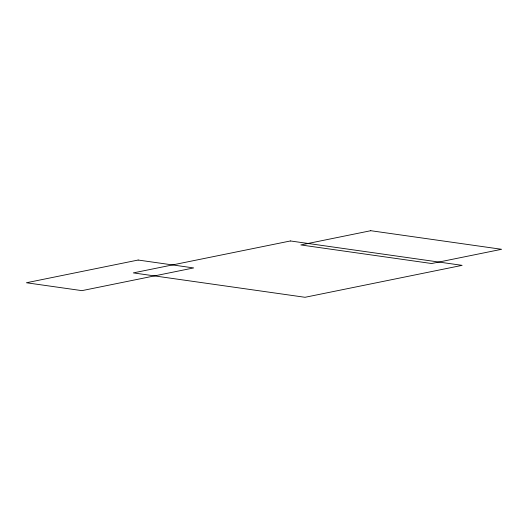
<?xml version="1.0" encoding="UTF-8"?>
<svg xmlns="http://www.w3.org/2000/svg" width="528" height="528" viewBox="0 0 528 528"><rect width="100%" height="100%" fill="white"/><g stroke="black" fill="none" stroke-linecap="round" stroke-linejoin="round"><path stroke-width="0.79" d="M138.145 260.04L26.4 282.757L81.939 290.644L193.684 267.934L138.145 260.04M290.42 240.959L133.307 272.897L305.032 297.29L462.139 265.353L290.42 240.959M370.775 230.71L300.795 244.939L431.62 263.518L501.6 249.295L370.775 230.71"/></g></svg>
